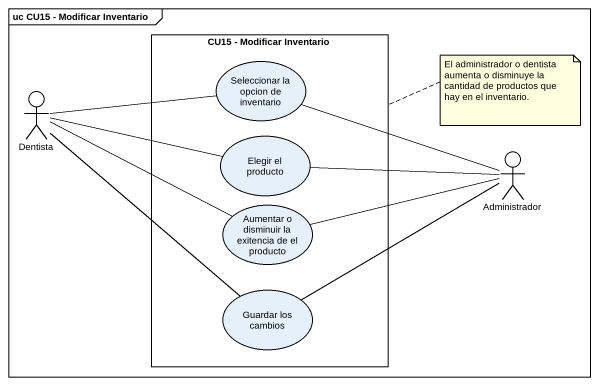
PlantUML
@startuml
mainframe uc CU15 - Modificar Inventario
rectangle "CU15 - Modificar Inventario" as CU15_Modificar_Inventario {
  usecase "Seleccionar la opcion de inventario" as Seleccionar_la_opcion_de
  usecase "Elegir el producto" as Elegir_el_producto
  usecase "Aumentar o disminuir la exitencia de el producto" as Aumentar_o_disminuir_la
  usecase "Guardar los cambios" as Guardar_los_cambios
}
actor Dentista
actor Administrador
Dentista -right- Seleccionar_la_opcion_de
Dentista -right- Elegir_el_producto
Dentista -right- Aumentar_o_disminuir_la
Dentista -- Guardar_los_cambios
Administrador -left- Seleccionar_la_opcion_de
Administrador -left- Elegir_el_producto
Administrador -left- Aumentar_o_disminuir_la
Administrador -left- Guardar_los_cambios
note right of CU15_Modificar_Inventario : El administrador o dentista aumenta o disminuye la cantidad de productos que hay en el inventario.
@enduml
